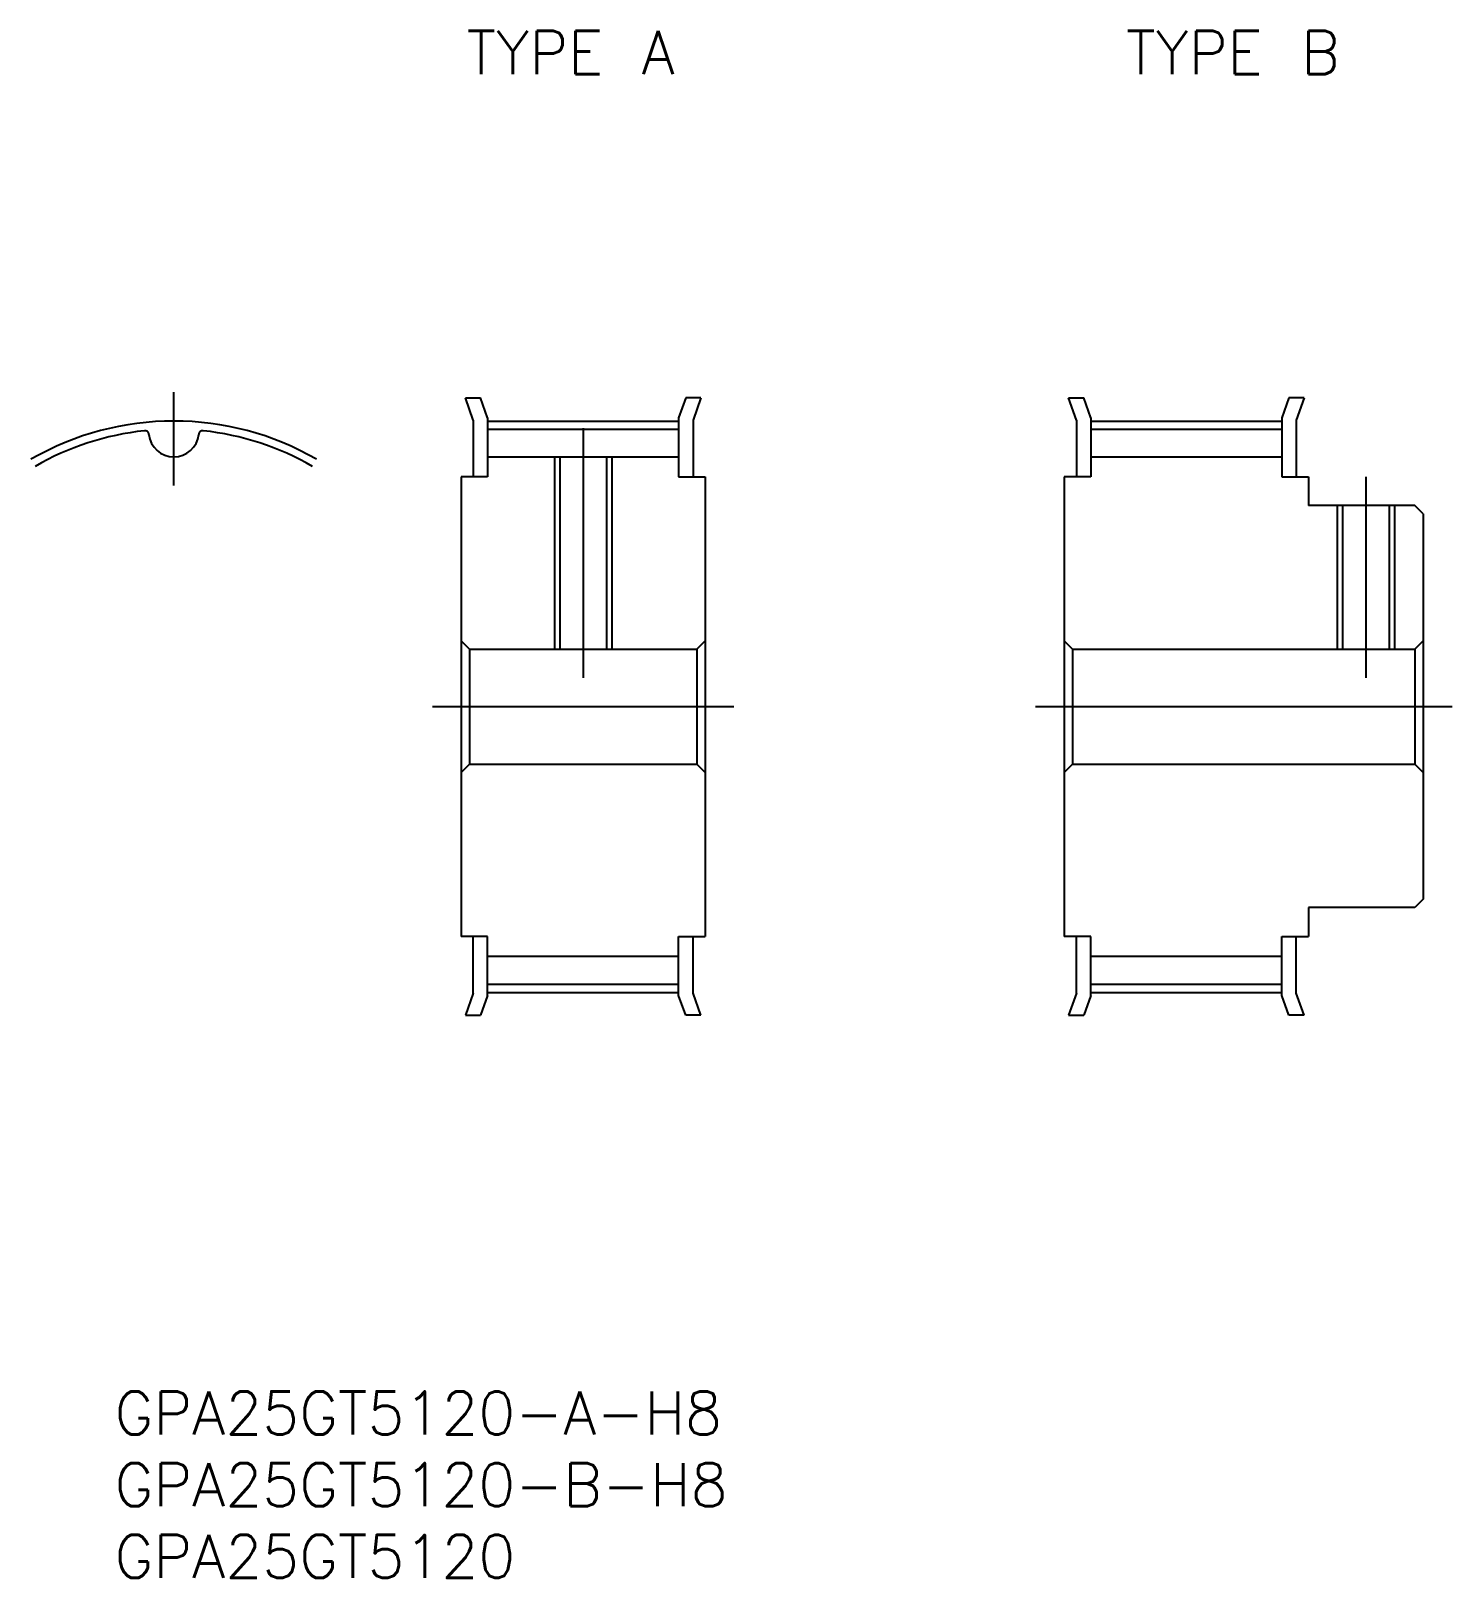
# Model space of a CAD drawing. Extents: x -10 to 89, y -61 to 47.
import ezdxf

# ---------------------------------------------------------------- set-up
doc = ezdxf.new("R2010")
doc.units = 0
doc.linetypes.add('CENTER', pattern=[50.8, 31.75, -6.35, 6.35, -6.35])
doc.layers.get('0').update_dxf_attribs({"linetype": 'CONTINUOUS'})
doc.layers.add('CENTER', color=1, linetype='CONTINUOUS')
doc.styles.get("Standard").update_dxf_attribs({"font": 'txt.shx', "height": 3, "bigfont": 'bigfont.shx'})

# ---------------------------------------------------------------- blocks, each defined once
blk = doc.blocks.new('*U2')
at = {"color": 7, "linetype": 'CONTINUOUS'}
blk.add_text('GPA25GT5120-B-H8', height=3, dxfattribs=at).set_placement((-4.13, -55.69))
blk = doc.blocks.new('*U3')
at = {"color": 7, "linetype": 'CONTINUOUS'}
blk.add_text('GPA25GT5120', height=3, dxfattribs=at).set_placement((-4.13, -60.69))
blk = doc.blocks.new('*U4')
at = {"color": 7, "linetype": 'CONTINUOUS'}
blk.add_text('TYPE A', height=3, dxfattribs=at).set_placement((20.38, 44.06))
blk = doc.blocks.new('*U5')
at = {"color": 7, "linetype": 'CONTINUOUS'}
blk.add_text('TYPE B', height=3, dxfattribs=at).set_placement((66.3, 44.06))
blk = doc.blocks.new('*U6')
at = {"color": 7, "linetype": 'CONTINUOUS'}
blk.add_text('GPA25GT5120-A-H8', height=3, dxfattribs=at).set_placement((-4.13, -50.69))

msp = doc.modelspace()

# ---------------------------------------------------------------- linework, layer by layer
at = {"color": 7, "linetype": 'CONTINUOUS'}
for p, q in [((20.3, 21.5), (21.36, 21.5)), ((20.85, 19.95), (20.3, 21.5)), ((21.85, 20.12), (21.36, 21.5)), ((35.64, 21.5), (35.15, 20.12)), ((36.7, 21.5), (35.64, 21.5)), ((36.7, 21.5), (36.15, 19.95)), ((62.3, 21.5), (63.36, 21.5)), ((62.85, 19.95), (62.3, 21.5)), ((63.85, 20.12), (63.36, 21.5)), ((77.64, 21.5), (77.15, 20.12)), ((78.7, 21.5), (77.64, 21.5)), ((78.7, 21.5), (78.15, 19.95)), ((20.85, 19.95), (20.85, 16)), ((21.85, 20.12), (21.85, 16)), ((35.15, 20.12), (35.15, 16)), ((36.15, 19.95), (36.15, 16)), ((62.85, 19.95), (62.85, 16)), ((63.85, 20.12), (63.85, 16)), ((77.15, 20.12), (77.15, 16)), ((78.15, 19.95), (78.15, 16)), ((21.85, 19.32), (35.15, 19.32)), ((63.85, 19.32), (77.15, 19.32)), ((21.85, 17.39), (35.15, 17.39)), ((26.88, 17.39), (26.88, 4)), ((30.12, 17.39), (30.12, 4)), ((63.85, 17.39), (77.15, 17.39)), ((20, 16), (20, -16)), ((21.85, 16), (20, 16)), ((35.15, 16), (37, 16)), ((37, 16), (37, -16)), ((62, 16), (62, -16)), ((63.85, 16), (62, 16)), ((77.15, 16), (79, 16)), ((79, 16), (79, 14)), ((86.42, 14), (79, 14)), ((81.38, 14), (81.38, 4)), ((84.62, 14), (84.62, 4)), ((87, 13.42), (86.42, 14)), ((87, 13.42), (87, -13.42)), ((20, 4.58), (20.58, 4)), ((37, 4.58), (36.42, 4)), ((62, 4.58), (62.58, 4)), ((87, 4.58), (86.42, 4)), ((20.58, 4), (36.42, 4)), ((20.58, 4), (20.58, -4)), ((36.42, 4), (36.42, -4)), ((62.58, 4), (86.42, 4)), ((62.58, 4), (62.58, -4)), ((86.42, 4), (86.42, -4)), ((20, -4.58), (20.58, -4)), ((20.58, -4), (36.42, -4)), ((37, -4.58), (36.42, -4)), ((62, -4.58), (62.58, -4)), ((62.58, -4), (86.42, -4)), ((87, -4.58), (86.42, -4)), ((86.42, -14), (79, -14)), ((79, -14), (79, -16)), ((87, -13.42), (86.42, -14)), ((21.85, -16), (20, -16)), ((20.85, -19.95), (20.85, -16)), ((21.85, -20.12), (21.85, -16)), ((35.15, -20.12), (35.15, -16)), ((35.15, -16), (37, -16)), ((36.15, -19.95), (36.15, -16)), ((63.85, -16), (62, -16)), ((62.85, -19.95), (62.85, -16)), ((63.85, -20.12), (63.85, -16)), ((77.15, -20.12), (77.15, -16)), ((77.15, -16), (79, -16)), ((78.15, -19.95), (78.15, -16)), ((21.85, -17.39), (35.15, -17.39)), ((63.85, -17.39), (77.15, -17.39)), ((21.85, -19.32), (35.15, -19.32)), ((63.85, -19.32), (77.15, -19.32)), ((20.85, -19.95), (20.3, -21.5)), ((21.85, -20.12), (21.36, -21.5)), ((35.64, -21.5), (35.15, -20.12)), ((36.7, -21.5), (36.15, -19.95)), ((62.85, -19.95), (62.3, -21.5)), ((63.85, -20.12), (63.36, -21.5)), ((77.64, -21.5), (77.15, -20.12)), ((78.7, -21.5), (78.15, -19.95)), ((20.3, -21.5), (21.36, -21.5)), ((36.7, -21.5), (35.64, -21.5)), ((62.3, -21.5), (63.36, -21.5)), ((78.7, -21.5), (77.64, -21.5))]:
    msp.add_line(p, q, dxfattribs=at)
at = {"color": 3, "linetype": 'CONTINUOUS'}
for p, q in [((26.5, 17.39), (26.5, 4)), ((30.5, 17.39), (30.5, 4)), ((81, 14), (81, 4)), ((85, 14), (85, 4))]:
    msp.add_line(p, q, dxfattribs=at)
at = {"color": 7, "linetype": 'CONTINUOUS'}
for centre, radius, start, end in [((0, 0), 19.32, 96.0802, 120), ((-2.02, 18.93), 0.289, 5.7657, 96.0802), ((0, 19.13), 1.74, 185.7657, 354.2343), ((2.02, 18.93), 0.29, 83.9198, 174.2343), ((0, 0), 19.32, 60, 83.9198)]:
    msp.add_arc(centre, radius, start, end, dxfattribs=at)
at = {"layer": 'CENTER', "color": 1, "linetype": 'CENTER'}
for p, q in [((0, 15.4), (0, 21.89)), ((21.85, 19.89), (35.15, 19.89)), ((63.85, 19.89), (77.15, 19.89)), ((28.5, 19.39), (28.5, 2)), ((83, 16), (83, 2)), ((18, 0), (39, 0)), ((60, 0), (89, 0)), ((21.85, -19.9), (35.15, -19.9)), ((63.85, -19.9), (77.15, -19.9))]:
    msp.add_line(p, q, dxfattribs=at)
msp.add_arc((0, 0), 19.89, 60, 120, dxfattribs=at)

# ---------------------------------------------------------------- block references
at = {"color": 7, "linetype": 'CONTINUOUS'}
for name in ['*U4', '*U5', '*U6', '*U2', '*U3']:
    msp.add_blockref(name, (0, 0), dxfattribs=at)

doc.saveas('drawing.dxf')
